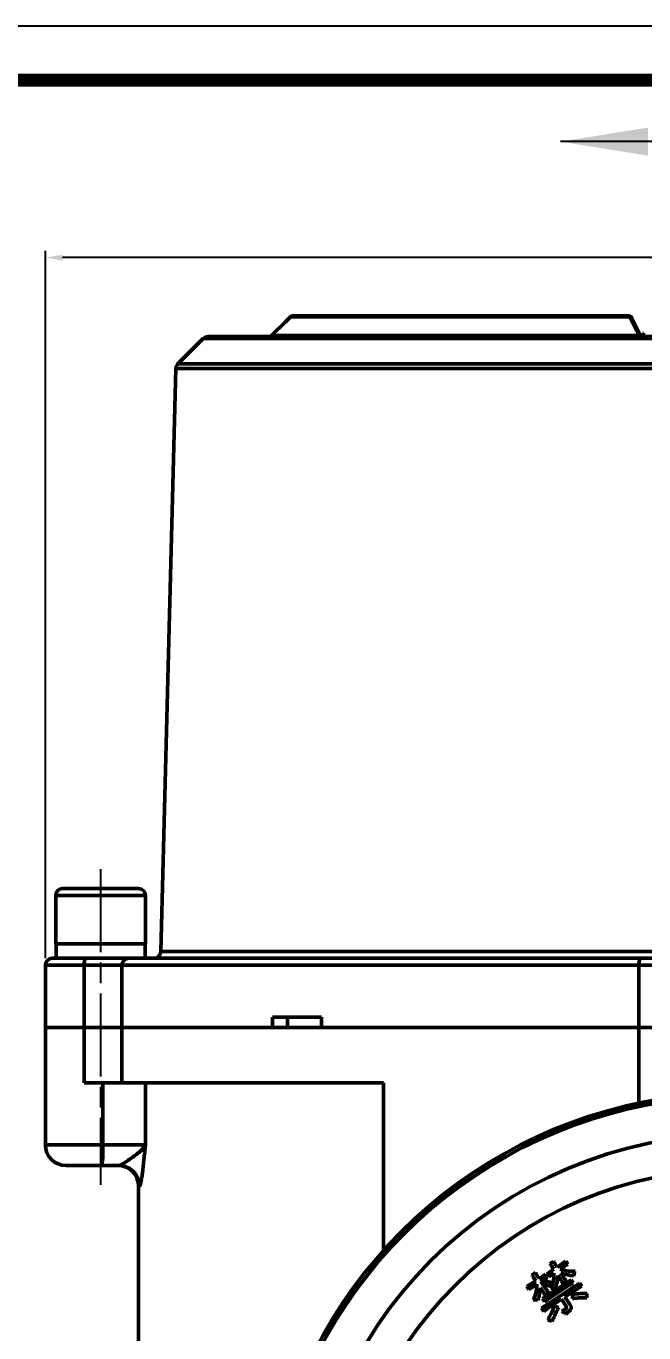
# Model space of a CAD drawing. Header units: millimetres. Extents: x 7343 to 8240, y 5038 to 5694.
# Drawn here: x 7984.7 to 8074.1, y 5505.3 to 5694.5 of the extents above; entities that cross this region are included whole.
import ezdxf

# ---------------------------------------------------------------- set-up
doc = ezdxf.new("R2010")
doc.units = ezdxf.units.MM
doc.linetypes.add('AM_ISO08W050', pattern=[18, 12, -1.5, 3, -1.5])
for name, color, linetype, lineweight in [('AM_5', 3, 'Continuous', 25), ('AM_7', 4, 'AM_ISO08W050', 25), ('AM_BOR', 7, 'Continuous', 50)]:
    doc.layers.add(name, color=color, linetype=linetype, lineweight=lineweight)
doc.styles.add('工程字', font='gbenor.shx', dxfattribs={"width": 0.707, "bigfont": 'hztxt.shx'})
doc.dimstyles.new('AM_GB$0', dxfattribs={"dimtxt": 3.5, "dimasz": 2.5, "dimexe": 1, "dimexo": 1, "dimgap": 0.5, "dimtad": 1, "dimdsep": 46, "dimtxsty": '工程字', "dimcen": 0, "dimclrd": 256, "dimclre": 256, "dimclrt": 2, "dimadec": 0, "dimazin": 2, "dimtp": 0.1, "dimtm": 0.1, "dimtfac": 0.71, "dimtmove": 0, "dimatfit": 3, "dimfxl": 0, "dimlwd": -1, "dimlwe": -1, "dimarcsym": 0})

# ---------------------------------------------------------------- blocks, each defined once
blk = doc.blocks.new('*D37')
at = {"layer": 'AM_5', "transparency": 16777216}
for p, q in [((7987.44, 5559.55), (7987.44, 5661.97)), ((8201.44, 5492.05), (8201.44, 5661.97)), ((8198.94, 5660.97), (7989.94, 5660.97))]:
    blk.add_line(p, q, dxfattribs=at)
for points in [[(7989.94, 5661.39), (7989.94, 5660.56), (7987.44, 5660.97)], [(8198.94, 5661.39), (8198.94, 5660.56), (8201.44, 5660.97)]]:
    blk.add_solid(points, dxfattribs=at)
at = {"layer": 'Defpoints', "color": 0}
for p in [(7987.44, 5660.97), (7987.44, 5558.55), (8201.44, 5491.05)]:
    blk.add_point(p, dxfattribs=at)
at = {"layer": 'AM_5', "color": 2, "transparency": 16777216, "insert": (8099.69, 5663.97), "char_height": 5, "attachment_point": 5, "style": '工程字'}
blk.add_mtext('214', dxfattribs=at)

msp = doc.modelspace()

# ---------------------------------------------------------------- linework, layer by layer
msp.add_line((8240.31, 5694.478), (7343.435, 5694.478))
at = {"const_width": 1.875}
msp.add_lwpolyline([(8232.497, 5686.665), (7382.497, 5686.665), (7382.497, 5046.04), (8232.497, 5046.04)], close=True, dxfattribs=at)
at = {"layer": 'AM_5'}
msp.add_line((8087.442, 5677.761), (8062.042, 5677.761), dxfattribs=at)
msp.add_solid([(8062.042, 5677.761), (8074.742, 5675.729), (8074.742, 5679.793)], dxfattribs=at)
at = {"layer": 'AM_7'}
msp.add_line((7995.442, 5572.439), (7995.442, 5526.751), dxfattribs=at)
at = {"layer": 'AM_BOR'}
for p, q in [((8022.928, 5652.399), (8022.927, 5652.4)), ((8072.074, 5652.399), (8022.928, 5652.399)), ((8023.28, 5652.545), (8071.924, 5652.545)), ((8073.599, 5649.827), (8072.374, 5652.274)), ((8073.975, 5650.045), (8073.975, 5649.551)), ((8074.102, 5650.045), (8073.975, 5650.045)), ((8074.102, 5650.045), (8074.102, 5649.545)), ((8010.317, 5649.252), (8006.649, 5645.585)), ((8094.507, 5649.252), (8010.317, 5649.252)), ((8011.024, 5649.545), (8094.442, 5649.545)), ((8020.211, 5649.692), (8073.434, 5649.692)), ((8006.356, 5644.904), (8004.147, 5560.519)), ((8094.529, 5644.904), (8006.356, 5644.904)), ((8006.649, 5645.585), (8094.504, 5645.585)), ((7988.942, 5568.645), (7988.942, 5561.645)), ((7995.442, 5568.645), (7988.942, 5568.645)), ((7989.942, 5569.645), (7995.442, 5569.645)), ((7995.442, 5569.645), (8000.942, 5569.645)), ((8001.942, 5568.645), (7995.442, 5568.645)), ((8001.942, 5561.645), (8001.942, 5568.645)), ((7995.442, 5561.645), (7988.942, 5561.645)), ((7989.002, 5561.645), (7989.002, 5559.545)), ((8001.942, 5561.645), (7995.442, 5561.645)), ((8001.882, 5559.545), (8001.882, 5561.645)), ((7988.442, 5559.545), (7993.34, 5559.545)), ((7993.34, 5559.545), (7999.528, 5559.545)), ((7999.528, 5559.545), (8073.582, 5559.545)), ((8004.147, 5560.519), (8081.002, 5560.519)), ((8073.582, 5559.545), (8080.765, 5559.545)), ((7987.442, 5558.545), (7987.442, 5549.545)), ((7993.04, 5558.545), (7987.442, 5558.545)), ((7998.54, 5558.545), (7993.04, 5558.545)), ((7993.04, 5558.545), (7993.04, 5549.545)), ((7998.54, 5558.545), (7998.54, 5549.545)), ((8073.426, 5558.545), (7998.54, 5558.545)), ((8079.811, 5558.545), (8073.426, 5558.545)), ((8073.426, 5558.545), (8073.426, 5549.545)), ((8020.365, 5551.045), (8020.365, 5549.545)), ((8027.436, 5551.045), (8020.365, 5551.045)), ((8022.49, 5551.045), (8022.49, 5549.545)), ((8027.436, 5551.045), (8027.436, 5549.545)), ((7987.442, 5549.545), (7987.442, 5532.545)), ((7993.04, 5549.545), (7987.442, 5549.545)), ((7993.04, 5549.545), (7998.54, 5549.545)), ((7993.04, 5541.545), (7993.04, 5549.545)), ((7998.54, 5549.545), (8020.365, 5549.545)), ((7998.54, 5549.545), (7998.54, 5541.545)), ((7998.54, 5549.545), (8073.426, 5549.545)), ((8027.436, 5549.545), (8073.426, 5549.545)), ((8079.811, 5549.545), (8073.426, 5549.545)), ((8073.426, 5538.596), (8073.426, 5549.545)), ((7998.54, 5541.545), (7993.04, 5541.545)), ((7995.764, 5532.545), (7995.764, 5541.545)), ((7998.54, 5541.545), (8036.442, 5541.545)), ((8001.937, 5541.545), (8001.937, 5532.545)), ((8036.442, 5541.545), (8036.442, 5517.276)), ((7987.442, 5532.545), (7995.764, 5532.545)), ((7995.764, 5532.545), (8001.937, 5532.545)), ((7995.643, 5529.545), (7990.442, 5529.545)), ((7998.095, 5529.545), (7995.643, 5529.545)), ((8000.942, 5526.545), (8000.942, 5493.545)), ((8001.09, 5526.545), (8000.942, 5526.545)), ((8060.516, 5515.333), (8061.048, 5515.682)), ((8062.846, 5515.718), (8063.142, 5515.267)), ((8057.901, 5513.698), (8058.433, 5514.047)), ((8059.877, 5513.814), (8060.173, 5513.361)), ((8060.376, 5513.457), (8060.081, 5513.909)), ((8060.736, 5514.3), (8061.082, 5514.527)), ((8061.103, 5513.97), (8060.837, 5513.796)), ((8061.561, 5514.84), (8062.092, 5515.189)), ((8062.091, 5512.984), (8061.656, 5513.649)), ((8062.38, 5514.806), (8062.007, 5514.562)), ((8062.117, 5513.989), (8062.536, 5513.351)), ((8057.486, 5511.604), (8057.191, 5512.057)), ((8058.113, 5512.622), (8058.485, 5512.865)), ((8058.613, 5512.379), (8058.373, 5512.223)), ((8059.146, 5511.854), (8059.034, 5511.097)), ((8059.545, 5511.243), (8059.146, 5511.854)), ((8059.224, 5512.78), (8060.024, 5511.557)), ((8059.837, 5509.231), (8064.252, 5512.12)), ((8060.044, 5510.657), (8062.969, 5512.572)), ((8063.231, 5512.172), (8060.305, 5510.258)), ((8062.943, 5512.783), (8062.412, 5512.435)), ((8063.59, 5513.015), (8063.885, 5512.564)), ((8064.846, 5512.546), (8065.142, 5512.094)), ((8059.737, 5509.849), (8059.441, 5510.3)), ((8060.348, 5511.122), (8059.816, 5510.773)), ((8062.2, 5510.206), (8060.1, 5508.831)), ((8062.826, 5509.248), (8062.2, 5510.206)), ((8064.514, 5511.721), (8062.706, 5510.537)), ((8062.706, 5510.537), (8063.471, 5509.366)), ((8059.628, 5508.447), (8059.315, 5508.926))]:
    msp.add_line(p, q, dxfattribs=at)
at = {"layer": 'AM_BOR', "flags": 128}
for points in [[(8022.928, 5652.399), (8022.22, 5651.693), (8020.211, 5649.692)], [(8073.434, 5649.692), (8073.079, 5650.398), (8072.074, 5652.399)], [(7993.34, 5559.545), (7993.281, 5559.526), (7993.225, 5559.469), (7993.173, 5559.377), (7993.128, 5559.252), (7993.09, 5559.101), (7993.062, 5558.928), (7993.045, 5558.74), (7993.04, 5558.545)], [(7998.095, 5529.545), (7998.679, 5529.488), (7998.689, 5529.486)]]:
    msp.add_lwpolyline(points, dxfattribs=at)
at = {"layer": 'AM_BOR'}
for radius in [62.5, 57.5]:
    msp.add_circle((8087.442, 5471.545), radius, dxfattribs=at)
for centre, radius, start, end in [((8023.28, 5652.045), 0.5, 90, 134.88996), ((8023.281, 5652.048), 0.497, 90.026, 135.13056), ((8071.924, 5652.045), 0.5, 26.65319, 90), ((8071.882, 5652.353), 0.197, 13.45726, 77.65264), ((8072.122, 5652.101), 0.302, 34.65, 99.12498), ((8011.024, 5648.545), 1, 90, 135), ((8019.859, 5650.043), 0.498, 270.02381, 315.11042), ((8073.627, 5649.739), 0.198, 193.89464, 257.99834), ((8074.047, 5650.045), 0.5, 205.79921, 269.99927), ((8074.047, 5650.045), 0.5, 205.83863, 269.99907), ((8007.356, 5644.878), 1, 135, 178.5), ((7989.942, 5568.645), 1, 90, 180), ((8000.942, 5568.645), 1, 0, 90), ((7988.442, 5558.545), 1, 90, 180), ((7999.534, 5558.551), 0.994, 90.35396, 180.34957), ((8003.147, 5560.545), 1, 270, 358.5), ((8075.148, 5558.789), 1.739, 154.23466, 188.0621), ((8087.442, 5471.545), 68.5, 98.74241, 171.25759), ((8087.442, 5471.545), 68, 98.74241, 171.25759), ((7990.442, 5532.545), 3, 180, 270), ((7977.05, 5531.797), 18.729, 353.09607, 2.29122), ((7997.942, 5526.545), 3, 0, 90), ((7998.091, 5526.547), 2.999, 359.96937, 78.48953)]:
    msp.add_arc(centre, radius, start, end, dxfattribs=at)
for points, knots in [([(8073.591, 5649.823), (8073.6, 5649.81), (8073.624, 5649.774), (8073.61, 5649.734), (8073.57, 5649.708), (8073.529, 5649.696), (8073.486, 5649.691), (8073.448, 5649.691), (8073.434, 5649.692)], [0, 0, 0, 0, 0.2050107, 0.5567956, 0.7175897, 0.7985709, 0.9247275, 1, 1, 1, 1]), ([(7998.095, 5529.545), (7998.214, 5529.545), (7998.354, 5529.601), (7998.676, 5529.777), (7998.857, 5529.898), (7999.24, 5530.163), (7999.442, 5530.308), (7999.851, 5530.601), (8000.058, 5530.749), (8000.457, 5531.042), (8000.649, 5531.185), (8001.007, 5531.468), (8001.174, 5531.607), (8001.466, 5531.88), (8001.593, 5532.015), (8001.749, 5532.215), (8001.795, 5532.281), (8001.875, 5532.413), (8001.909, 5532.48), (8001.937, 5532.545)], [0, 0, 0, 0, 0.125, 0.125, 0.25, 0.25, 0.375, 0.375, 0.5, 0.5, 0.625, 0.625, 0.75, 0.75, 0.875, 0.875, 0.9375, 0.9375, 1, 1, 1, 1]), ([(8001.09, 5526.545), (8001.116, 5526.545), (8001.145, 5526.593), (8001.192, 5526.728), (8001.208, 5526.784), (8001.242, 5526.917), (8001.26, 5526.994), (8001.313, 5527.251), (8001.35, 5527.457), (8001.425, 5527.929), (8001.463, 5528.197), (8001.575, 5529.054), (8001.648, 5529.704), (8001.756, 5530.741), (8001.792, 5531.097), (8001.846, 5531.637), (8001.864, 5531.818), (8001.9, 5532.181), (8001.918, 5532.364), (8001.937, 5532.545)], [0, 0, 0, 0, 0.125, 0.125, 0.1875, 0.1875, 0.25, 0.25, 0.375, 0.375, 0.5, 0.5, 0.75, 0.75, 0.875, 0.875, 0.9375, 0.9375, 1, 1, 1, 1]), ([(8061.048, 5515.682), (8061.139, 5515.522), (8061.303, 5515.237), (8061.482, 5514.961), (8061.561, 5514.84)], [0, 0, 0, 0, 0.5599741, 1, 1, 1, 1]), ([(8062.092, 5515.189), (8062.235, 5515.284), (8062.491, 5515.455), (8062.738, 5515.638), (8062.846, 5515.718)], [0, 0, 0, 0, 0.559983, 1, 1, 1, 1]), ([(8058.485, 5512.865), (8058.381, 5513.024), (8058.194, 5513.307), (8057.991, 5513.579), (8057.901, 5513.698)], [0, 0, 0, 0, 0.5600018, 1, 1, 1, 1]), ([(8058.433, 5514.047), (8058.528, 5513.882), (8058.698, 5513.588), (8058.883, 5513.304), (8058.964, 5513.178)], [0, 0, 0, 0, 0.5599827, 1, 1, 1, 1]), ([(8058.964, 5513.178), (8059.137, 5513.293), (8059.446, 5513.499), (8059.746, 5513.718), (8059.877, 5513.814)], [0, 0, 0, 0, 0.5599889, 1, 1, 1, 1]), ([(8060.081, 5513.909), (8060.205, 5513.978), (8060.428, 5514.1), (8060.642, 5514.239), (8060.736, 5514.3)], [0, 0, 0, 0, 0.5599762, 1, 1, 1, 1]), ([(8060.837, 5513.796), (8060.749, 5513.736), (8060.592, 5513.627), (8060.442, 5513.509), (8060.376, 5513.457)], [0, 0, 0, 0, 0.5599698, 1, 1, 1, 1]), ([(8061.082, 5514.527), (8060.981, 5514.681), (8060.802, 5514.956), (8060.603, 5515.218), (8060.516, 5515.333)], [0, 0, 0, 0, 0.5600397, 1, 1, 1, 1]), ([(8060.661, 5511.745), (8060.829, 5512.145), (8061.13, 5512.859), (8061.111, 5513.631), (8061.103, 5513.97)], [0, 0, 0, 0, 0.5600925, 1, 1, 1, 1]), ([(8061.656, 5513.649), (8061.646, 5513.424), (8061.63, 5513.053), (8061.543, 5512.543), (8061.423, 5512.122), (8061.337, 5511.844), (8061.295, 5511.704)], [0, 0, 0, 0, 0.3400704, 0.5599016, 0.7799449, 1, 1, 1, 1]), ([(8062.007, 5514.562), (8062.404, 5514.442), (8063.111, 5514.227), (8063.848, 5514.258), (8064.173, 5514.272)], [0, 0, 0, 0, 0.5601023, 1, 1, 1, 1]), ([(8064.01, 5513.593), (8063.791, 5513.618), (8063.432, 5513.659), (8062.94, 5513.768), (8062.527, 5513.873), (8062.254, 5513.95), (8062.117, 5513.989)], [0, 0, 0, 0, 0.33995, 0.5599576, 0.7799832, 1, 1, 1, 1]), ([(8063.142, 5515.267), (8062.997, 5515.184), (8062.739, 5515.037), (8062.489, 5514.877), (8062.38, 5514.806)], [0, 0, 0, 0, 0.5599764, 1, 1, 1, 1]), ([(8064.173, 5514.272), (8064.122, 5514.149), (8064.032, 5513.931), (8064.016, 5513.696), (8064.01, 5513.593)], [0, 0, 0, 0, 0.56053974, 1, 1, 1, 1]), ([(8057.191, 5512.057), (8057.365, 5512.159), (8057.676, 5512.341), (8057.979, 5512.536), (8058.113, 5512.622)], [0, 0, 0, 0, 0.5599903, 1, 1, 1, 1]), ([(8058.373, 5512.223), (8058.205, 5512.111), (8057.906, 5511.91), (8057.614, 5511.697), (8057.486, 5511.604)], [0, 0, 0, 0, 0.5599992, 1, 1, 1, 1]), ([(8058.118, 5510.118), (8058.293, 5510.523), (8058.607, 5511.247), (8058.611, 5512.033), (8058.613, 5512.379)], [0, 0, 0, 0, 0.55944937, 1, 1, 1, 1]), ([(8060.173, 5513.361), (8059.993, 5513.257), (8059.672, 5513.071), (8059.361, 5512.869), (8059.224, 5512.78)], [0, 0, 0, 0, 0.5599845, 1, 1, 1, 1]), ([(8059.626, 5512.282), (8059.644, 5512.378), (8059.678, 5512.55), (8059.669, 5512.724), (8059.666, 5512.801)], [0, 0, 0, 0, 0.5601544, 1, 1, 1, 1]), ([(8060.594, 5512.08), (8060.415, 5512.13), (8060.097, 5512.219), (8059.77, 5512.263), (8059.626, 5512.282)], [0, 0, 0, 0, 0.5600109, 1, 1, 1, 1]), ([(8059.666, 5512.801), (8059.862, 5512.776), (8060.212, 5512.732), (8060.56, 5512.677), (8060.713, 5512.652)], [0, 0, 0, 0, 0.5599947, 1, 1, 1, 1]), ([(8060.713, 5512.652), (8060.697, 5512.544), (8060.667, 5512.351), (8060.616, 5512.163), (8060.594, 5512.08)], [0, 0, 0, 0, 0.5599139, 1, 1, 1, 1]), ([(8061.295, 5511.704), (8061.177, 5511.729), (8060.968, 5511.772), (8060.755, 5511.753), (8060.661, 5511.745)], [0, 0, 0, 0, 0.5596414, 1, 1, 1, 1]), ([(8062.412, 5512.435), (8062.355, 5512.539), (8062.254, 5512.726), (8062.141, 5512.905), (8062.091, 5512.984)], [0, 0, 0, 0, 0.55998567, 1, 1, 1, 1]), ([(8062.536, 5513.351), (8062.609, 5513.243), (8062.741, 5513.051), (8062.882, 5512.865), (8062.943, 5512.783)], [0, 0, 0, 0, 0.5599789, 1, 1, 1, 1]), ([(8062.969, 5512.572), (8063.087, 5512.652), (8063.297, 5512.796), (8063.5, 5512.948), (8063.59, 5513.015)], [0, 0, 0, 0, 0.5599923, 1, 1, 1, 1]), ([(8063.885, 5512.564), (8063.762, 5512.493), (8063.541, 5512.366), (8063.326, 5512.232), (8063.231, 5512.172)], [0, 0, 0, 0, 0.56001276, 1, 1, 1, 1]), ([(8064.252, 5512.12), (8064.365, 5512.197), (8064.567, 5512.333), (8064.761, 5512.481), (8064.846, 5512.546)], [0, 0, 0, 0, 0.5599737, 1, 1, 1, 1]), ([(8065.142, 5512.094), (8065.023, 5512.028), (8064.809, 5511.91), (8064.604, 5511.779), (8064.514, 5511.721)], [0, 0, 0, 0, 0.5599786, 1, 1, 1, 1]), ([(8058.795, 5510.069), (8058.669, 5510.082), (8058.444, 5510.107), (8058.217, 5510.115), (8058.118, 5510.118)], [0, 0, 0, 0, 0.5599705, 1, 1, 1, 1]), ([(8059.034, 5511.097), (8058.997, 5510.903), (8058.931, 5510.557), (8058.836, 5510.218), (8058.795, 5510.069)], [0, 0, 0, 0, 0.5599403, 1, 1, 1, 1]), ([(8059.441, 5510.3), (8059.556, 5510.364), (8059.76, 5510.477), (8059.957, 5510.602), (8060.044, 5510.657)], [0, 0, 0, 0, 0.5599849, 1, 1, 1, 1]), ([(8059.816, 5510.773), (8059.77, 5510.864), (8059.689, 5511.026), (8059.589, 5511.177), (8059.545, 5511.243)], [0, 0, 0, 0, 0.55983258, 1, 1, 1, 1]), ([(8060.305, 5510.258), (8060.198, 5510.183), (8060.005, 5510.051), (8059.819, 5509.91), (8059.737, 5509.849)], [0, 0, 0, 0, 0.5599889, 1, 1, 1, 1]), ([(8060.024, 5511.557), (8060.081, 5511.473), (8060.184, 5511.324), (8060.298, 5511.184), (8060.348, 5511.122)], [0, 0, 0, 0, 0.5599488, 1, 1, 1, 1]), ([(8063.778, 5510.291), (8063.787, 5510.406), (8063.802, 5510.611), (8063.795, 5510.816), (8063.792, 5510.907)], [0, 0, 0, 0, 0.5600119, 1, 1, 1, 1]), ([(8065.885, 5510.378), (8065.491, 5510.389), (8064.786, 5510.407), (8064.086, 5510.326), (8063.778, 5510.291)], [0, 0, 0, 0, 0.5597422, 1, 1, 1, 1]), ([(8063.792, 5510.907), (8064.186, 5510.955), (8064.889, 5511.04), (8065.597, 5511.039), (8065.909, 5511.038)], [0, 0, 0, 0, 0.560049, 1, 1, 1, 1]), ([(8065.909, 5511.038), (8065.893, 5510.915), (8065.864, 5510.696), (8065.879, 5510.475), (8065.885, 5510.378)], [0, 0, 0, 0, 0.5600387, 1, 1, 1, 1]), ([(8059.315, 5508.926), (8059.414, 5508.98), (8059.591, 5509.076), (8059.762, 5509.183), (8059.837, 5509.231)], [0, 0, 0, 0, 0.5599833, 1, 1, 1, 1]), ([(8060.1, 5508.831), (8060.006, 5508.766), (8059.84, 5508.649), (8059.693, 5508.509), (8059.628, 5508.447)], [0, 0, 0, 0, 0.5599666, 1, 1, 1, 1]), ([(8060.199, 5507.226), (8060.42, 5507.575), (8060.816, 5508.199), (8061.042, 5508.901), (8061.142, 5509.21)], [0, 0, 0, 0, 0.5596768, 1, 1, 1, 1]), ([(8061.783, 5508.985), (8061.668, 5508.76), (8061.479, 5508.391), (8061.234, 5507.867), (8061.024, 5507.425), (8060.884, 5507.131), (8060.814, 5506.984)], [0, 0, 0, 0, 0.3399824, 0.5599906, 0.7799957, 1, 1, 1, 1]), ([(8061.142, 5509.21), (8061.261, 5509.166), (8061.473, 5509.086), (8061.688, 5509.016), (8061.783, 5508.985)], [0, 0, 0, 0, 0.55998575, 1, 1, 1, 1]), ([(8062.246, 5508.453), (8062.413, 5508.555), (8062.622, 5508.683), (8062.862, 5508.845), (8062.954, 5508.976), (8062.901, 5509.125), (8062.851, 5509.207), (8062.826, 5509.248)], [0, 0, 0, 0, 0.5018581, 0.62727042, 0.74948666, 0.87458447, 1, 1, 1, 1]), ([(8062.825, 5508.032), (8062.723, 5508.118), (8062.54, 5508.273), (8062.336, 5508.398), (8062.246, 5508.453)], [0, 0, 0, 0, 0.5599647, 1, 1, 1, 1]), ([(8063.471, 5509.366), (8063.506, 5509.306), (8063.577, 5509.186), (8063.615, 5508.976), (8063.565, 5508.767), (8063.307, 5508.433), (8063.039, 5508.21), (8062.825, 5508.032)], [0, 0, 0, 0, 0.1251408, 0.2499546, 0.374553, 0.499613, 1, 1, 1, 1]), ([(8060.814, 5506.984), (8060.702, 5507.037), (8060.503, 5507.134), (8060.292, 5507.198), (8060.199, 5507.226)], [0, 0, 0, 0, 0.5599317, 1, 1, 1, 1])]:
    msp.add_open_spline(points, degree=3, knots=knots, dxfattribs=at)

# ---------------------------------------------------------------- dimensions: what is measured, and where the dimension line sits
at = {"layer": 'AM_5'}
dim = msp.add_linear_dim(base=(7987.442, 5660.974), p1=(8201.442, 5491.045), p2=(7987.442, 5558.545), dimstyle='AM_GB$0', override={"dimtxt": 5}, dxfattribs=at)
dim.commit()
dim.dimension.update_dxf_attribs({"geometry": '*D37', "text_midpoint": (8099.686, 5660.974), "dimtype": 160})

doc.saveas('drawing.dxf')
